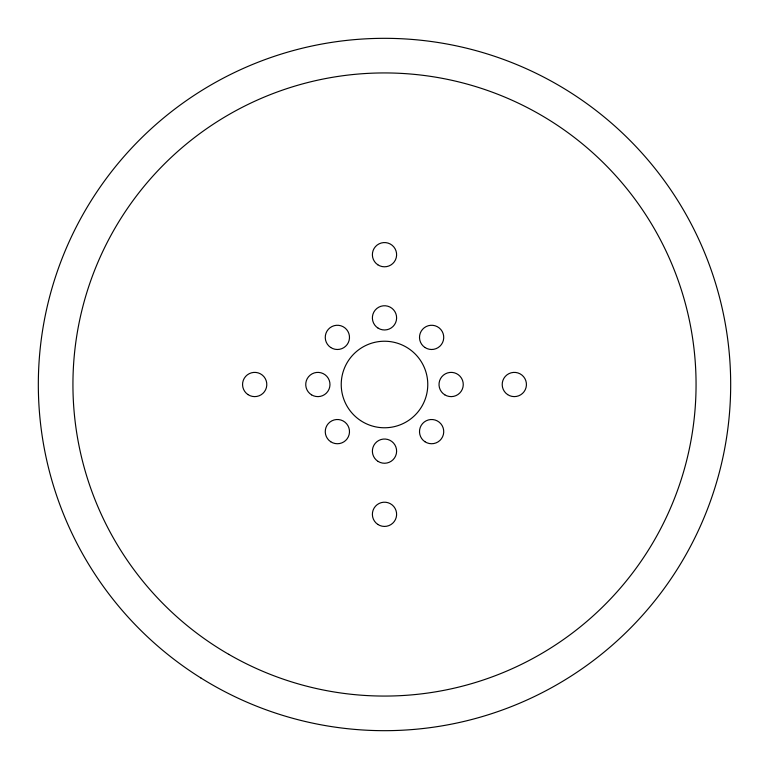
<?xml version="1.0" encoding="UTF-8"?>
<svg xmlns="http://www.w3.org/2000/svg" width="769" height="769" viewBox="0 0 769 769"><rect width="100%" height="100%" fill="white"/><g stroke="black" fill="none" stroke-linecap="round" stroke-linejoin="round"><path stroke-width="1.15" d="M228.72 654.323A311.56 311.56 0 0 0 696.06 384.5A311.56 311.56 0 0 0 228.72 114.677A311.56 311.56 0 0 0 228.72 654.323M360.555 420.547A43.275 43.275 0 0 0 427.689 387.22A43.275 43.275 0 0 0 365.256 345.742A43.275 43.275 0 0 0 360.555 420.547M378.156 328.18A12.112 12.112 0 0 0 396.612 318.203A12.112 12.112 0 0 0 378.733 307.206A12.112 12.112 0 0 0 378.156 328.18M424.949 347.492A12.112 12.112 0 0 0 443.713 338.1A12.112 12.112 0 0 0 426.199 326.546A12.112 12.112 0 0 0 424.949 347.492M444.79 394.824A12.112 12.112 0 0 0 463.255 384.836A12.112 12.112 0 0 0 445.376 373.84A12.112 12.112 0 0 0 444.79 394.824M424.949 441.733A12.112 12.112 0 0 0 443.713 432.341A12.112 12.112 0 0 0 426.199 420.787A12.112 12.112 0 0 0 424.949 441.733M378.156 461.458A12.112 12.112 0 0 0 396.612 451.48A12.112 12.112 0 0 0 378.733 440.483A12.112 12.112 0 0 0 378.156 461.458M330.708 441.733A12.112 12.112 0 0 0 349.472 432.341A12.112 12.112 0 0 0 331.948 420.787A12.112 12.112 0 0 0 330.708 441.733M311.512 394.824A12.112 12.112 0 0 0 329.968 384.836A12.112 12.112 0 0 0 312.099 373.84A12.112 12.112 0 0 0 311.512 394.824M330.708 347.492A12.112 12.112 0 0 0 349.472 338.1A12.112 12.112 0 0 0 331.948 326.546A12.112 12.112 0 0 0 330.708 347.492M377.8 264.776A12.112 12.112 0 0 0 396.593 255.443A12.112 12.112 0 0 0 379.107 243.831A12.112 12.112 0 0 0 377.8 264.776M247.974 394.593A12.112 12.112 0 0 0 266.776 385.259A12.112 12.112 0 0 0 249.291 373.647A12.112 12.112 0 0 0 247.974 394.593M377.8 524.41A12.112 12.112 0 0 0 396.593 515.076A12.112 12.112 0 0 0 379.107 503.464A12.112 12.112 0 0 0 377.8 524.41M507.617 394.593A12.112 12.112 0 0 0 526.409 385.259A12.112 12.112 0 0 0 508.934 373.647A12.112 12.112 0 0 0 507.617 394.593M200.911 677.989A346.185 346.185 0 0 0 730.463 396.756A346.185 346.185 0 0 0 222.126 78.765A346.185 346.185 0 0 0 200.911 677.989"/></g></svg>
